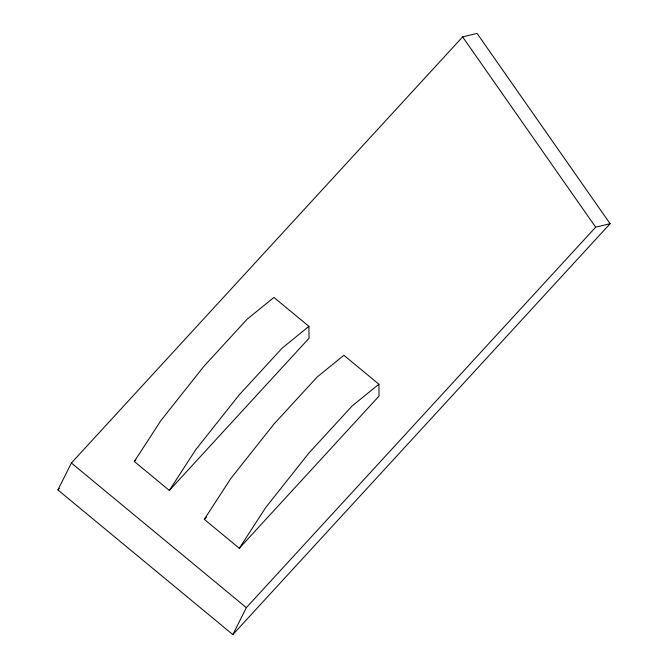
<?xml version="1.0" encoding="UTF-8"?>
<svg xmlns="http://www.w3.org/2000/svg" width="668" height="668" viewBox="0 0 668 668"><rect width="100%" height="100%" fill="white"/><g stroke="black" fill="none" stroke-linecap="round" stroke-linejoin="round"><path stroke-width="1" d="M57.899 489.953L71.392 463.007L462.623 36.89L477.069 33.4L610.101 223.705L232.848 634.6L57.899 489.953L59.31 488.417M232.848 634.6L246.342 607.646L595.656 227.187L610.101 223.705M134.326 461.496L160.896 420.564L203.99 366.198L247.168 319.17L273.93 297.444L308.925 326.368L309.042 338.242L169.321 490.429L134.326 461.496L135.738 459.96M169.321 490.429L195.883 449.489L238.985 395.13L282.163 348.103L308.925 326.368M204.308 519.353L230.869 478.422L273.972 424.055L317.15 377.028L343.911 355.301L378.898 384.225L379.023 396.099L239.294 548.286L204.308 519.353L206.42 517.049M239.294 548.286L265.856 507.346L308.958 452.987L352.136 405.96L378.898 384.225M71.392 463.007L246.342 607.646M462.623 36.89L595.656 227.187"/></g></svg>
